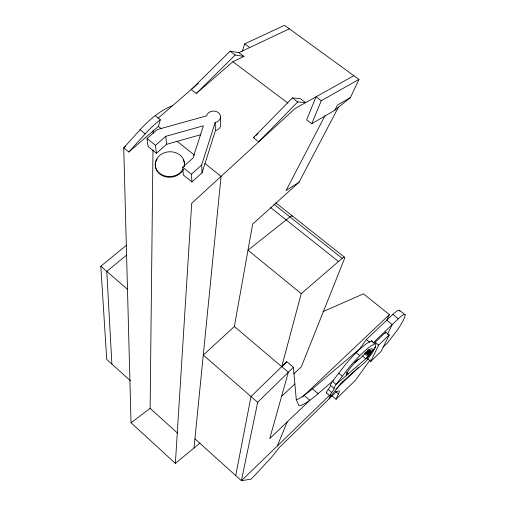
<?xml version="1.0" encoding="UTF-8"?>
<svg xmlns="http://www.w3.org/2000/svg" width="506" height="506" viewBox="0 0 506 506"><rect width="100%" height="100%" fill="white"/><g stroke="black" fill="none" stroke-linecap="round" stroke-linejoin="round"><path stroke-width="0.76" d="M177.631 433.206L150.124 408.336L152.989 149.902M153.173 133.35L153.204 130.194M172.419 105.786A56.274 23.814 -51.1 0 0 156.556 114.641L153.773 116.785A56.274 23.814 -51.1 0 0 140.067 129.776L123.736 147.847L131.029 422.757L175.367 463.376L191.698 203.292L295.093 108.512L353.865 75.698M194.013 448.025L221.071 176.366L205 163.546M331.892 395.762L335.997 399.221L338.444 393.946A12.403 2.113 -50.3 0 0 338.615 390.955L336.718 391.391L279.268 447.551L271.709 457.057L251.254 479.087L241.4 480.7L257.687 402.302L203.273 355.092L234.367 326.503L252.646 224.114L298.983 182.331L338.482 107.12M235.72 475.589L251.02 396.521L286.794 361.727L293.391 367.299L296.282 399.696L299.04 405.812A66.52 12.688 -50.6 0 0 308.666 401.119L312.246 398.5A66.52 12.688 -50.6 0 0 318.129 393.624L333.815 380.227M281.734 366.648L301.241 293.638L342.201 258.326A6.047 1.448 -51.4 0 1 344.415 258.813L301.298 366.913L293.784 373.839M125.507 146.316L123.736 147.847L128.847 152.015L158.391 126.38L160.32 119.764L155.19 115.691M156.436 153.248L155.487 145.336L165.785 136.323L203.406 125.804L192.988 158.055L182.717 167.258L183.349 175L191.951 181.945L202.09 172.742L215.423 130.586L215.164 122.515A7.008 5.819 -0.9 0 0 220.496 116.26A7.008 5.819 -0.9 0 0 213.804 111.048A7.008 5.819 -0.9 0 0 206.619 115.849L157.328 129.561L147.018 138.517L148.062 146.481L156.436 153.248L166.607 144.305L200.774 134.704M202.09 172.742L201.673 164.994L215.164 122.515M330.02 395.964A4.699 0.816 -50.4 0 0 333.631 392.751L340.823 383.206L365.402 361.967A18.595 3.188 -50.8 0 0 375.363 347.002L375.901 344.459A21.809 3.744 -50.8 0 0 375.123 343.719L370.98 345.946A42.902 7.318 -50.6 0 0 359.779 355.617A39.538 6.749 -50.6 0 0 349.387 367.116L336.054 384.396A9.804 1.714 -50.5 0 0 333.998 388.361A5.142 0.898 -50.4 0 1 331.765 392.466A4.699 0.816 -50.4 0 0 330.02 395.964L326.478 392.979M242.292 51.163L244.771 43.851L284.48 25.3L358.956 79.391L350.443 97.569L334.789 110.27L311.759 123.723L306.636 119.865L316.035 96.817L321.266 100.707L358.956 79.391M194.93 438.847L241.4 480.7L277.313 445.995L287.174 421.922M311.759 123.723L321.266 100.707M329.045 398.892L330.823 394.857M374.497 343.669L375.174 342.246L385.762 332.094L389.247 334.902L381.132 351.347L370.809 361.429L367.388 358.621M364.952 353.131L365.275 352.745L368.785 355.61L371.429 351.689A12.985 2.226 -50.8 0 0 371.765 348.704A17.033 2.922 -50.7 0 0 364.51 354.149L359.57 359.077A8.007 1.391 -50.7 0 0 357.381 360.411L353.985 363.536A12.182 2.119 -50.7 0 0 346.623 373.384A7.223 1.259 -50.6 0 0 348.387 373.782L346.604 372.302M322.936 311.677L363.453 293.866L389.43 314.618L386.736 320.216L392.207 324.599L387.375 334.447M370.809 361.429L378.678 345.092L389.247 334.902M385.072 333.524L385.762 332.094M325.023 115.634L286.061 190.566L298.983 182.331A2.606 1.626 22.8 0 0 298.793 181.951M334.789 110.27L337.515 105.071L350.443 97.569M370.961 352.581L368.064 350.133M370.221 359.779L355.554 380.158L335.997 399.221M399.816 311.203A19.064 3.314 -51.1 0 0 392.839 314.428L366.401 339.52L359.443 349.14L312.423 388.798A66.381 13.105 -50.6 0 1 306.51 393.624L302.911 396.217A66.381 13.105 -50.6 0 1 296.744 399.734M375.363 347.002L368.438 356.509L336.054 384.396L332.461 381.385L345.762 364.118A39.487 6.894 -50.6 0 1 356.154 352.644A42.852 7.47 -50.6 0 1 367.394 343.024L371.562 340.829A21.783 3.827 -50.7 0 1 372.359 341.582L372.365 341.967M368.785 355.617L365.8 358.786L362.29 355.901M128.847 152.015L145.19 133.9A56.375 23.548 -51.1 0 1 158.897 120.864L160.32 119.764M297.692 101.921L258.737 141.838L253.424 137.721L292.379 97.93L300.431 98.676L305.681 102.598L297.692 101.921L292.379 97.93M196.296 93.484L235.151 55.021L243.943 56.425L232.918 61.7L196.296 93.484L191.217 89.549L230.066 51.207L238.921 52.662L243.943 56.425M257.687 402.302L293.391 367.299M277.313 445.995L329.729 395.154M335.914 389.152L358.393 367.343M281.741 366.616L286.794 361.727M373.055 342.942L398.285 318.78A19.095 3.213 -51.1 0 1 405.192 315.472L404.269 318.274A31.214 5.275 -51 0 1 400.91 324.561A18.893 3.162 -51.1 0 1 393.896 334.555L386.963 343.568L382.884 347.179M302.373 397.02L389.43 314.618M281.583 396.35L294.878 383.978M253.424 137.721L254.581 136.671M255.732 135.614L258.047 133.508M191.951 181.945L191.407 174.26L201.673 164.994M158.074 118.183L198.314 83.42M354.719 362.366L358.798 358.887M175.367 463.376L200.091 443.022M126.563 255.144L106.779 271.387L111.889 364.061M130.478 380.803L106.728 359.412L100.808 266.213L126.506 245.265M131.029 422.757L150.124 408.336M238.921 52.662L289.324 28.817M244.771 43.851L249.743 47.545M230.066 51.207L235.151 55.021M232.918 61.7L287.933 103.116M275.821 202.862L344.542 257.25M273.879 204.19L342.201 258.326M270.691 207.624L338.514 261.507M399.708 310.488L405.091 314.77M158.391 126.38L161.439 128.809M177.151 141.338L194.633 155.279M392.839 314.428L398.285 318.78M140.067 129.776L145.19 133.9M147.018 138.517L155.487 145.336M182.717 167.258L191.407 174.26M375.174 342.246L378.678 345.092M371.309 340.854L374.87 343.751M366.401 339.52L369.715 342.22M301.241 293.638L247.991 250.185L289.944 216.922A5.939 1.758 -51.6 0 1 292.588 216.22M369.083 349.772L371.429 351.689M368.956 350.044L371.303 351.961M368.216 349.867L371.145 352.258M368.007 350.222L370.936 352.612M367.824 350.525L370.753 352.922M367.596 350.886L370.525 353.277M367.343 351.259L370.272 353.65M367.071 351.645L370 354.036M366.787 352.037L369.715 354.428M365.901 351.955L369.412 354.826M365.591 352.353L369.102 355.225M364.522 353.624L368.033 356.502M356.154 352.644L359.779 355.617M338.596 373.093L342.208 376.103M332.461 381.385A9.791 1.752 -50.5 0 0 330.424 385.357L333.998 388.361M335.491 391.461L338.444 393.946M330.424 385.357A5.136 0.917 -50.3 0 1 328.204 389.468L331.765 392.466M312.423 388.798L318.129 393.624M234.367 326.503L288.344 372.245L269.742 438.569L309.824 400.297L304.074 395.407M100.808 266.213L127.512 289.375M165.785 136.323L166.607 144.305M220.489 116.241L220.686 124.356A6.932 5.781 -1 0 1 215.423 130.586M326.8 392.896A4.693 0.835 -50.4 0 1 328.204 389.468M182.59 169.883A14.617 12.384 -4.4 0 1 158.15 171.85A14.617 12.384 -4.4 0 1 166.544 152.142A14.617 12.384 -4.4 0 1 184.152 166.202M183.425 159.94A14.604 12.372 -4.4 0 1 184.336 166.278M183.317 169.415A14.604 12.372 -4.4 0 1 165.905 176.86A14.604 12.372 -4.4 0 1 155.469 163.299M155.778 162.028A14.604 12.372 -4.4 0 1 157.214 159.01"/></g></svg>
